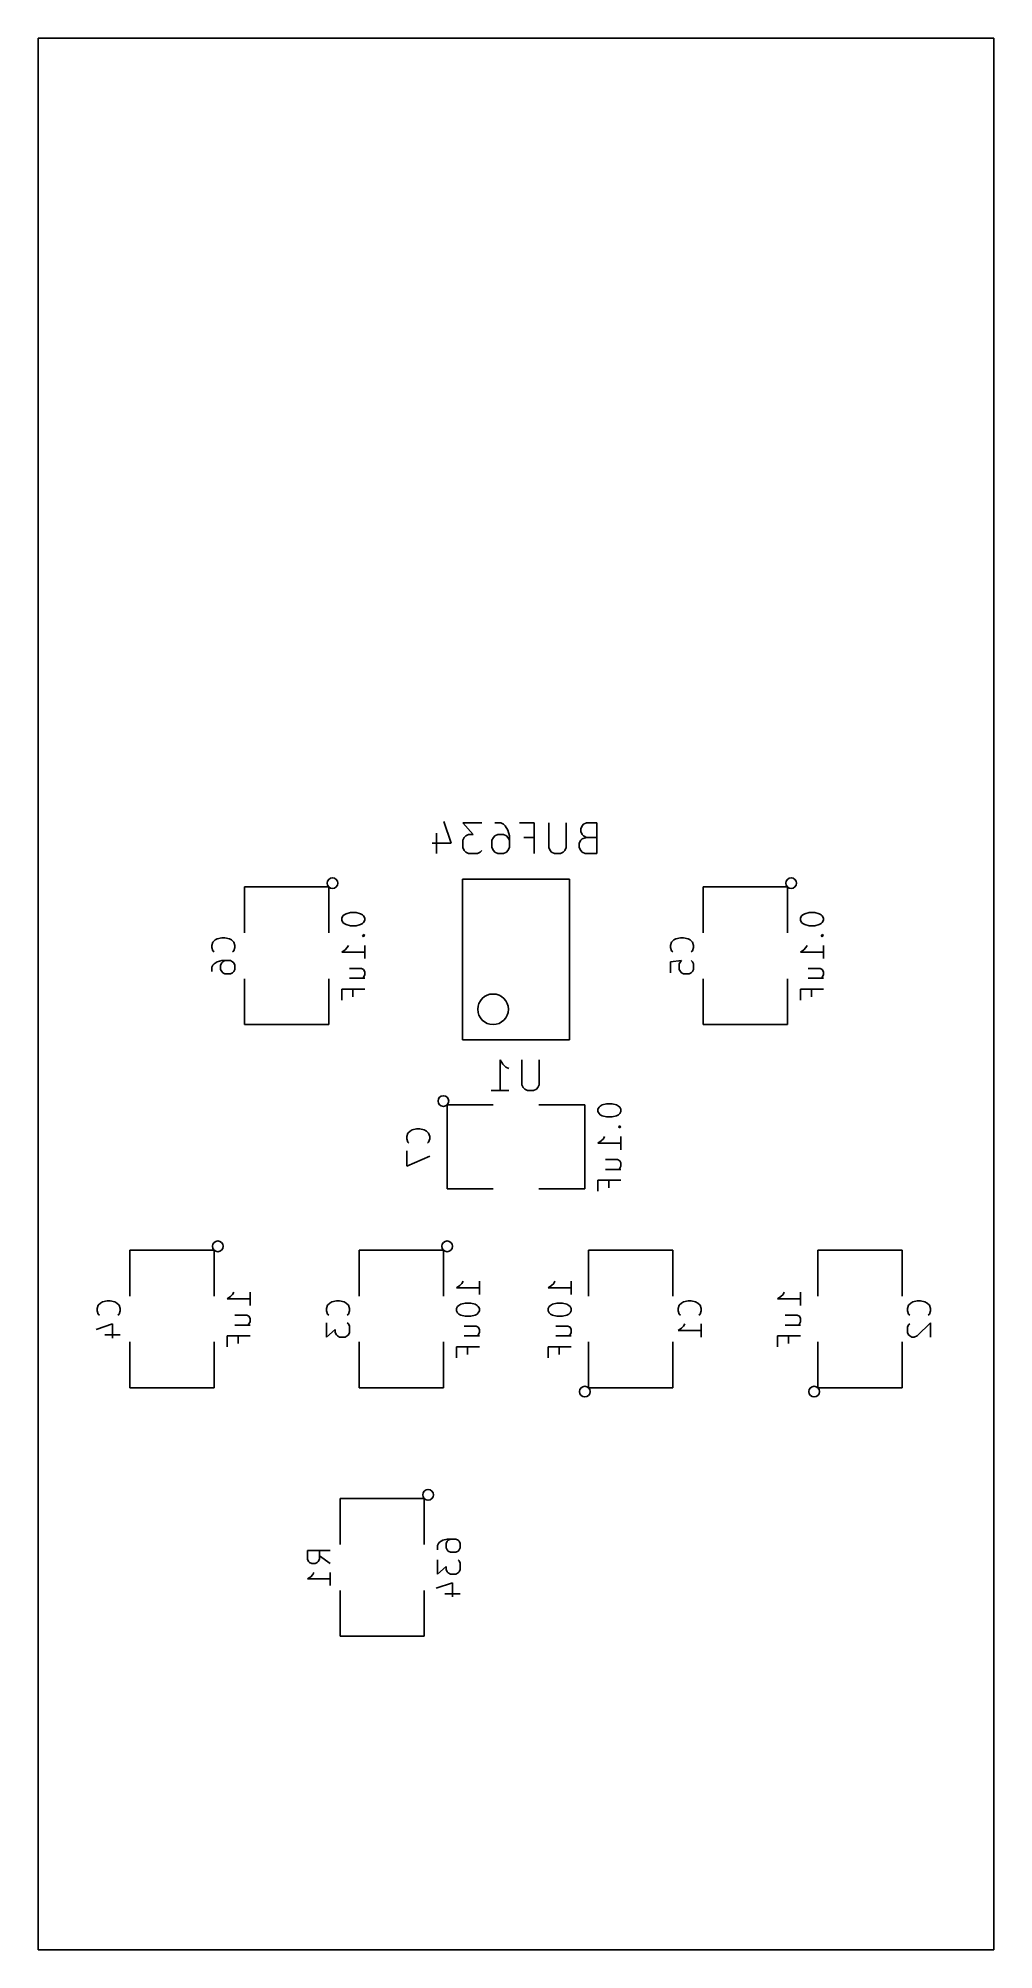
# Model space of a CAD drawing. Header units: inches. Extents: x 0 to 1.25, y 0 to 2.5.
import ezdxf

# ---------------------------------------------------------------- set-up
doc = ezdxf.new("R2010")
doc.units = ezdxf.units.IN
doc.layers.add('BLACK', color=1, linetype='CONTINUOUS')

msp = doc.modelspace()

# ---------------------------------------------------------------- linework, layer by layer
at = {"layer": 'BLACK'}
for p, q in [((0, 2.5), (0, 0)), ((1.25, 2.5), (0, 2.5)), ((1.25, 0), (1.25, 2.5)), ((0.5307, 1.4757), (0.5402, 1.4471)), ((0.5211, 1.4605), (0.5211, 1.4338)), ((0.5802, 1.4738), (0.5554, 1.4738)), ((0.5554, 1.4738), (0.5688, 1.4586)), ((0.5573, 1.4548), (0.5554, 1.451)), ((0.5554, 1.451), (0.5554, 1.4414)), ((0.5592, 1.4567), (0.5573, 1.4548)), ((0.563, 1.4586), (0.5592, 1.4567)), ((0.5688, 1.4586), (0.563, 1.4586)), ((0.5935, 1.451), (0.5954, 1.4548)), ((0.5935, 1.4414), (0.5935, 1.451)), ((0.5954, 1.4548), (0.5973, 1.4567)), ((0.5973, 1.4738), (0.605, 1.4738)), ((0.5973, 1.4567), (0.6011, 1.4586)), ((0.6011, 1.4586), (0.6088, 1.4586)), ((0.605, 1.4738), (0.6088, 1.4719)), ((0.6088, 1.4719), (0.6107, 1.47)), ((0.6088, 1.4586), (0.6126, 1.4567)), ((0.6107, 1.47), (0.6145, 1.4643)), ((0.6126, 1.4567), (0.6145, 1.4548)), ((0.6145, 1.4643), (0.6164, 1.4567)), ((0.6145, 1.4548), (0.6164, 1.451)), ((0.6164, 1.4567), (0.6164, 1.4414)), ((0.6488, 1.4738), (0.6297, 1.4738)), ((0.6354, 1.4548), (0.6488, 1.4548)), ((0.6488, 1.4338), (0.6488, 1.4738)), ((0.6678, 1.4414), (0.6678, 1.4738)), ((0.6907, 1.4738), (0.6907, 1.4414)), ((0.7097, 1.451), (0.7078, 1.4471)), ((0.7116, 1.47), (0.7097, 1.4662)), ((0.7097, 1.4662), (0.7097, 1.4624)), ((0.7097, 1.4624), (0.7116, 1.4586)), ((0.7116, 1.4529), (0.7097, 1.451)), ((0.7135, 1.4719), (0.7116, 1.47)), ((0.7116, 1.4586), (0.7135, 1.4567)), ((0.7173, 1.4548), (0.7116, 1.4529)), ((0.7173, 1.4738), (0.7135, 1.4719)), ((0.7135, 1.4567), (0.7173, 1.4548)), ((0.7307, 1.4738), (0.7173, 1.4738)), ((0.7173, 1.4548), (0.7307, 1.4548)), ((0.7307, 1.4338), (0.7307, 1.4738)), ((0.5402, 1.4471), (0.5154, 1.4471)), ((0.5554, 1.4414), (0.5573, 1.4376)), ((0.5573, 1.4376), (0.5592, 1.4357)), ((0.5592, 1.4357), (0.563, 1.4338)), ((0.563, 1.4338), (0.5745, 1.4338)), ((0.5745, 1.4338), (0.5783, 1.4357)), ((0.5783, 1.4357), (0.5802, 1.4376)), ((0.5954, 1.4376), (0.5935, 1.4414)), ((0.5973, 1.4357), (0.5954, 1.4376)), ((0.6011, 1.4338), (0.5973, 1.4357)), ((0.6088, 1.4338), (0.6011, 1.4338)), ((0.6126, 1.4357), (0.6088, 1.4338)), ((0.6145, 1.4376), (0.6126, 1.4357)), ((0.6164, 1.4414), (0.6145, 1.4376)), ((0.6697, 1.4376), (0.6678, 1.4414)), ((0.6716, 1.4357), (0.6697, 1.4376)), ((0.6754, 1.4338), (0.6716, 1.4357)), ((0.6831, 1.4338), (0.6754, 1.4338)), ((0.6869, 1.4357), (0.6831, 1.4338)), ((0.6888, 1.4376), (0.6869, 1.4357)), ((0.6907, 1.4414), (0.6888, 1.4376)), ((0.7078, 1.4471), (0.7078, 1.4414)), ((0.7078, 1.4414), (0.7097, 1.4376)), ((0.7097, 1.4376), (0.7116, 1.4357)), ((0.7116, 1.4357), (0.7154, 1.4338)), ((0.7154, 1.4338), (0.7307, 1.4338)), ((0.555, 1.19), (0.555, 1.4)), ((0.555, 1.4), (0.695, 1.4)), ((0.695, 1.4), (0.695, 1.19)), ((0.27, 1.33), (0.27, 1.39)), ((0.27, 1.39), (0.38, 1.39)), ((0.38, 1.39), (0.38, 1.33)), ((0.87, 1.33), (0.87, 1.39)), ((0.87, 1.39), (0.98, 1.39)), ((0.98, 1.39), (0.98, 1.33)), ((0.3986, 1.3521), (0.3971, 1.3492)), ((0.4, 1.3535), (0.3986, 1.3521)), ((0.4029, 1.355), (0.4, 1.3535)), ((0.4086, 1.3564), (0.4029, 1.355)), ((0.4157, 1.3564), (0.4086, 1.3564)), ((0.4214, 1.355), (0.4157, 1.3564)), ((0.4243, 1.3535), (0.4214, 1.355)), ((0.4257, 1.3521), (0.4243, 1.3535)), ((0.4271, 1.3492), (0.4257, 1.3521)), ((0.9986, 1.3521), (0.9971, 1.3492)), ((1, 1.3535), (0.9986, 1.3521)), ((1.0029, 1.355), (1, 1.3535)), ((1.0086, 1.3564), (1.0029, 1.355)), ((1.0157, 1.3564), (1.0086, 1.3564)), ((1.0214, 1.355), (1.0157, 1.3564)), ((1.0243, 1.3535), (1.0214, 1.355)), ((1.0257, 1.3521), (1.0243, 1.3535)), ((1.0271, 1.3492), (1.0257, 1.3521)), ((0.3971, 1.3492), (0.3971, 1.3464)), ((0.3971, 1.3464), (0.3986, 1.3435)), ((0.3986, 1.3435), (0.4, 1.3421)), ((0.4, 1.3421), (0.4029, 1.3407)), ((0.4029, 1.3407), (0.4086, 1.3392)), ((0.4086, 1.3392), (0.4157, 1.3392)), ((0.4157, 1.3392), (0.4214, 1.3407)), ((0.4214, 1.3407), (0.4243, 1.3421)), ((0.4243, 1.3421), (0.4257, 1.3435)), ((0.4257, 1.3278), (0.4243, 1.3264)), ((0.4243, 1.3264), (0.4257, 1.3249)), ((0.4243, 1.3264), (0.4271, 1.3264)), ((0.4257, 1.3435), (0.4271, 1.3464)), ((0.4271, 1.3264), (0.4257, 1.3278)), ((0.4257, 1.3249), (0.4271, 1.3264)), ((0.4271, 1.3464), (0.4271, 1.3492)), ((0.9971, 1.3492), (0.9971, 1.3464)), ((0.9971, 1.3464), (0.9986, 1.3435)), ((0.9986, 1.3435), (1, 1.3421)), ((1, 1.3421), (1.0029, 1.3407)), ((1.0029, 1.3407), (1.0086, 1.3392)), ((1.0086, 1.3392), (1.0157, 1.3392)), ((1.0157, 1.3392), (1.0214, 1.3407)), ((1.0214, 1.3407), (1.0243, 1.3421)), ((1.0243, 1.3421), (1.0257, 1.3435)), ((1.0257, 1.3278), (1.0243, 1.3264)), ((1.0243, 1.3264), (1.0257, 1.3249)), ((1.0243, 1.3264), (1.0271, 1.3264)), ((1.0257, 1.3435), (1.0271, 1.3464)), ((1.0271, 1.3264), (1.0257, 1.3278)), ((1.0257, 1.3249), (1.0271, 1.3264)), ((1.0271, 1.3464), (1.0271, 1.3492)), ((0.2286, 1.3179), (0.2271, 1.3136)), ((0.2271, 1.3136), (0.2271, 1.3107)), ((0.2271, 1.3107), (0.2286, 1.3064)), ((0.2314, 1.3207), (0.2286, 1.3179)), ((0.2286, 1.3064), (0.23, 1.305)), ((0.2343, 1.3222), (0.2314, 1.3207)), ((0.24, 1.3236), (0.2343, 1.3222)), ((0.2443, 1.3236), (0.24, 1.3236)), ((0.25, 1.3222), (0.2443, 1.3236)), ((0.2529, 1.3207), (0.25, 1.3222)), ((0.2557, 1.3179), (0.2529, 1.3207)), ((0.2543, 1.305), (0.2557, 1.3064)), ((0.2571, 1.3136), (0.2557, 1.3179)), ((0.2557, 1.3064), (0.2571, 1.3107)), ((0.2571, 1.3107), (0.2571, 1.3136)), ((0.3971, 1.3049), (0.4014, 1.3078)), ((0.4271, 1.3049), (0.3971, 1.3049)), ((0.4014, 1.3078), (0.4043, 1.3106)), ((0.4043, 1.3106), (0.4057, 1.3135)), ((0.4271, 1.2963), (0.4271, 1.3135)), ((0.8286, 1.3179), (0.8271, 1.3136)), ((0.8271, 1.3136), (0.8271, 1.3107)), ((0.8271, 1.3107), (0.8286, 1.3064)), ((0.8314, 1.3207), (0.8286, 1.3179)), ((0.8286, 1.3064), (0.83, 1.305)), ((0.8343, 1.3222), (0.8314, 1.3207)), ((0.84, 1.3236), (0.8343, 1.3222)), ((0.8443, 1.3236), (0.84, 1.3236)), ((0.85, 1.3222), (0.8443, 1.3236)), ((0.8529, 1.3207), (0.85, 1.3222)), ((0.8557, 1.3179), (0.8529, 1.3207)), ((0.8543, 1.305), (0.8557, 1.3064)), ((0.8571, 1.3136), (0.8557, 1.3179)), ((0.8557, 1.3064), (0.8571, 1.3107)), ((0.8571, 1.3107), (0.8571, 1.3136)), ((0.9971, 1.3049), (1.0014, 1.3078)), ((1.0271, 1.3049), (0.9971, 1.3049)), ((1.0014, 1.3078), (1.0043, 1.3106)), ((1.0043, 1.3106), (1.0057, 1.3135)), ((1.0271, 1.2963), (1.0271, 1.3135)), ((0.2271, 1.285), (0.2286, 1.2879)), ((0.2271, 1.2793), (0.2271, 1.285)), ((0.2286, 1.2879), (0.23, 1.2893)), ((0.23, 1.2893), (0.2343, 1.2922)), ((0.2343, 1.2922), (0.24, 1.2936)), ((0.2386, 1.2879), (0.24, 1.2907)), ((0.2386, 1.2822), (0.2386, 1.2879)), ((0.24, 1.2793), (0.2386, 1.2822)), ((0.24, 1.2936), (0.2514, 1.2936)), ((0.24, 1.2907), (0.2414, 1.2922)), ((0.2414, 1.2779), (0.24, 1.2793)), ((0.2414, 1.2922), (0.2443, 1.2936)), ((0.2443, 1.2764), (0.2414, 1.2779)), ((0.2514, 1.2764), (0.2443, 1.2764)), ((0.2514, 1.2936), (0.2543, 1.2922)), ((0.2543, 1.2779), (0.2514, 1.2764)), ((0.2543, 1.2922), (0.2557, 1.2907)), ((0.2557, 1.2793), (0.2543, 1.2779)), ((0.2557, 1.2907), (0.2571, 1.2879)), ((0.2571, 1.2822), (0.2557, 1.2793)), ((0.2571, 1.2879), (0.2571, 1.2822)), ((0.4071, 1.2835), (0.4229, 1.2835)), ((0.4229, 1.2835), (0.4257, 1.282)), ((0.4257, 1.282), (0.4271, 1.2792)), ((0.4271, 1.2792), (0.4271, 1.2749)), ((0.8271, 1.2922), (0.8414, 1.2936)), ((0.8271, 1.2779), (0.8271, 1.2922)), ((0.84, 1.2922), (0.8386, 1.2893)), ((0.8386, 1.2893), (0.8386, 1.2822)), ((0.8386, 1.2822), (0.84, 1.2793)), ((0.8414, 1.2936), (0.84, 1.2922)), ((0.84, 1.2793), (0.8414, 1.2779)), ((0.8414, 1.2779), (0.8443, 1.2764)), ((0.8443, 1.2764), (0.8514, 1.2764)), ((0.8514, 1.2764), (0.8543, 1.2779)), ((0.8557, 1.2922), (0.8543, 1.2936)), ((0.8543, 1.2779), (0.8557, 1.2793)), ((0.8571, 1.2893), (0.8557, 1.2922)), ((0.8557, 1.2793), (0.8571, 1.2822)), ((0.8571, 1.2822), (0.8571, 1.2893)), ((1.0071, 1.2835), (1.0229, 1.2835)), ((1.0229, 1.2835), (1.0257, 1.282)), ((1.0257, 1.282), (1.0271, 1.2792)), ((1.0271, 1.2792), (1.0271, 1.2749)), ((0.27, 1.21), (0.27, 1.27)), ((0.38, 1.27), (0.38, 1.21)), ((0.4271, 1.2564), (0.3971, 1.2564)), ((0.3971, 1.2564), (0.3971, 1.2421)), ((0.4071, 1.2706), (0.4271, 1.2706)), ((0.4114, 1.2464), (0.4114, 1.2564)), ((0.4257, 1.272), (0.4243, 1.2706)), ((0.4271, 1.2749), (0.4257, 1.272)), ((0.87, 1.21), (0.87, 1.27)), ((0.98, 1.27), (0.98, 1.21)), ((1.0271, 1.2564), (0.9971, 1.2564)), ((0.9971, 1.2564), (0.9971, 1.2421)), ((1.0071, 1.2706), (1.0271, 1.2706)), ((1.0114, 1.2464), (1.0114, 1.2564)), ((1.0257, 1.272), (1.0243, 1.2706)), ((1.0271, 1.2749), (1.0257, 1.272)), ((0.38, 1.21), (0.27, 1.21)), ((0.98, 1.21), (0.87, 1.21)), ((0.695, 1.19), (0.555, 1.19)), ((0.6041, 1.1238), (0.6041, 1.1638)), ((0.6041, 1.1638), (0.6079, 1.1581)), ((0.6079, 1.1581), (0.6117, 1.1543)), ((0.6117, 1.1543), (0.6155, 1.1524)), ((0.6326, 1.1314), (0.6326, 1.1638)), ((0.6555, 1.1638), (0.6555, 1.1314)), ((0.6345, 1.1276), (0.6326, 1.1314)), ((0.6364, 1.1257), (0.6345, 1.1276)), ((0.6402, 1.1238), (0.6364, 1.1257)), ((0.6517, 1.1257), (0.6479, 1.1238)), ((0.6536, 1.1276), (0.6517, 1.1257)), ((0.6555, 1.1314), (0.6536, 1.1276)), ((0.535, 0.995), (0.535, 1.105)), ((0.535, 1.105), (0.595, 1.105)), ((0.5926, 1.1238), (0.6155, 1.1238)), ((0.6479, 1.1238), (0.6402, 1.1238)), ((0.655, 1.105), (0.715, 1.105)), ((0.715, 1.105), (0.715, 0.995)), ((0.7336, 1.1021), (0.7321, 1.0992)), ((0.735, 1.1035), (0.7336, 1.1021)), ((0.7379, 1.105), (0.735, 1.1035)), ((0.7436, 1.1064), (0.7379, 1.105)), ((0.7507, 1.1064), (0.7436, 1.1064)), ((0.7564, 1.105), (0.7507, 1.1064)), ((0.7593, 1.1035), (0.7564, 1.105)), ((0.7607, 1.1021), (0.7593, 1.1035)), ((0.7621, 1.0992), (0.7607, 1.1021)), ((0.7321, 1.0992), (0.7321, 1.0964)), ((0.7321, 1.0964), (0.7336, 1.0935)), ((0.7336, 1.0935), (0.735, 1.0921)), ((0.735, 1.0921), (0.7379, 1.0907)), ((0.7379, 1.0907), (0.7436, 1.0892)), ((0.7436, 1.0892), (0.7507, 1.0892)), ((0.7507, 1.0892), (0.7564, 1.0907)), ((0.7564, 1.0907), (0.7593, 1.0921)), ((0.7593, 1.0921), (0.7607, 1.0935)), ((0.7607, 1.0778), (0.7593, 1.0764)), ((0.7593, 1.0764), (0.7607, 1.0749)), ((0.7593, 1.0764), (0.7621, 1.0764)), ((0.7607, 1.0935), (0.7621, 1.0964)), ((0.7621, 1.0764), (0.7607, 1.0778)), ((0.7607, 1.0749), (0.7621, 1.0764)), ((0.7621, 1.0964), (0.7621, 1.0992)), ((0.4836, 1.0679), (0.4821, 1.0636)), ((0.4821, 1.0636), (0.4821, 1.0607)), ((0.4821, 1.0607), (0.4836, 1.0564)), ((0.4864, 1.0707), (0.4836, 1.0679)), ((0.4836, 1.0564), (0.485, 1.055)), ((0.4893, 1.0722), (0.4864, 1.0707)), ((0.495, 1.0736), (0.4893, 1.0722)), ((0.4993, 1.0736), (0.495, 1.0736)), ((0.505, 1.0722), (0.4993, 1.0736)), ((0.5079, 1.0707), (0.505, 1.0722)), ((0.5107, 1.0679), (0.5079, 1.0707)), ((0.5093, 1.055), (0.5107, 1.0564)), ((0.5121, 1.0636), (0.5107, 1.0679)), ((0.5107, 1.0564), (0.5121, 1.0607)), ((0.5121, 1.0607), (0.5121, 1.0636)), ((0.7321, 1.0549), (0.7364, 1.0578)), ((0.7621, 1.0549), (0.7321, 1.0549)), ((0.7364, 1.0578), (0.7393, 1.0606)), ((0.7393, 1.0606), (0.7407, 1.0635)), ((0.7621, 1.0463), (0.7621, 1.0635)), ((0.4821, 1.045), (0.4821, 1.025)), ((0.4821, 1.025), (0.5121, 1.0379)), ((0.7421, 1.0335), (0.7579, 1.0335)), ((0.7579, 1.0335), (0.7607, 1.032)), ((0.7607, 1.032), (0.7621, 1.0292)), ((0.7621, 1.0292), (0.7621, 1.0249)), ((0.7621, 1.0064), (0.7321, 1.0064)), ((0.7321, 1.0064), (0.7321, 0.9921)), ((0.7421, 1.0206), (0.7621, 1.0206)), ((0.7464, 0.9964), (0.7464, 1.0064)), ((0.7607, 1.022), (0.7593, 1.0206)), ((0.7621, 1.0249), (0.7607, 1.022)), ((0.595, 0.995), (0.535, 0.995)), ((0.715, 0.995), (0.655, 0.995)), ((0.12, 0.855), (0.12, 0.915)), ((0.12, 0.915), (0.23, 0.915)), ((0.23, 0.915), (0.23, 0.855)), ((0.42, 0.855), (0.42, 0.915)), ((0.42, 0.915), (0.53, 0.915)), ((0.53, 0.915), (0.53, 0.855)), ((0.72, 0.855), (0.72, 0.915)), ((0.72, 0.915), (0.83, 0.915)), ((0.83, 0.915), (0.83, 0.855)), ((1.02, 0.855), (1.02, 0.915)), ((1.02, 0.915), (1.13, 0.915)), ((1.13, 0.915), (1.13, 0.855)), ((0.2471, 0.8514), (0.2514, 0.8543)), ((0.2771, 0.8514), (0.2471, 0.8514)), ((0.2514, 0.8543), (0.2543, 0.8571)), ((0.2543, 0.8571), (0.2557, 0.86)), ((0.2771, 0.8428), (0.2771, 0.86)), ((0.5471, 0.8657), (0.5514, 0.8686)), ((0.5771, 0.8657), (0.5471, 0.8657)), ((0.5514, 0.8686), (0.5543, 0.8714)), ((0.5543, 0.8714), (0.5557, 0.8743)), ((0.5771, 0.8571), (0.5771, 0.8743)), ((0.6671, 0.8657), (0.6714, 0.8686)), ((0.6971, 0.8657), (0.6671, 0.8657)), ((0.6714, 0.8686), (0.6743, 0.8714)), ((0.6743, 0.8714), (0.6757, 0.8743)), ((0.6971, 0.8571), (0.6971, 0.8743)), ((0.9671, 0.8514), (0.9714, 0.8543)), ((0.9971, 0.8514), (0.9671, 0.8514)), ((0.9714, 0.8543), (0.9743, 0.8571)), ((0.9743, 0.8571), (0.9757, 0.86)), ((0.9971, 0.8428), (0.9971, 0.86)), ((0.0786, 0.8429), (0.0771, 0.8386)), ((0.0771, 0.8386), (0.0771, 0.8357)), ((0.0771, 0.8357), (0.0786, 0.8314)), ((0.0814, 0.8457), (0.0786, 0.8429)), ((0.0786, 0.8314), (0.08, 0.83)), ((0.0843, 0.8472), (0.0814, 0.8457)), ((0.09, 0.8486), (0.0843, 0.8472)), ((0.0943, 0.8486), (0.09, 0.8486)), ((0.1, 0.8472), (0.0943, 0.8486)), ((0.1029, 0.8457), (0.1, 0.8472)), ((0.1057, 0.8429), (0.1029, 0.8457)), ((0.1043, 0.83), (0.1057, 0.8314)), ((0.1071, 0.8386), (0.1057, 0.8429)), ((0.1057, 0.8314), (0.1071, 0.8357)), ((0.1071, 0.8357), (0.1071, 0.8386)), ((0.2571, 0.83), (0.2729, 0.83)), ((0.2729, 0.83), (0.2757, 0.8285)), ((0.2757, 0.8285), (0.2771, 0.8257)), ((0.2771, 0.8257), (0.2771, 0.8214)), ((0.3786, 0.8429), (0.3771, 0.8386)), ((0.3771, 0.8386), (0.3771, 0.8357)), ((0.3771, 0.8357), (0.3786, 0.8314)), ((0.3814, 0.8457), (0.3786, 0.8429)), ((0.3786, 0.8314), (0.38, 0.83)), ((0.3843, 0.8472), (0.3814, 0.8457)), ((0.39, 0.8486), (0.3843, 0.8472)), ((0.3943, 0.8486), (0.39, 0.8486)), ((0.4, 0.8472), (0.3943, 0.8486)), ((0.4029, 0.8457), (0.4, 0.8472)), ((0.4057, 0.8429), (0.4029, 0.8457)), ((0.4043, 0.83), (0.4057, 0.8314)), ((0.4071, 0.8386), (0.4057, 0.8429)), ((0.4057, 0.8314), (0.4071, 0.8357)), ((0.4071, 0.8357), (0.4071, 0.8386)), ((0.5486, 0.8414), (0.5471, 0.8385)), ((0.5471, 0.8385), (0.5471, 0.8357)), ((0.5471, 0.8357), (0.5486, 0.8328)), ((0.55, 0.8428), (0.5486, 0.8414)), ((0.5486, 0.8328), (0.55, 0.8314)), ((0.5529, 0.8443), (0.55, 0.8428)), ((0.55, 0.8314), (0.5529, 0.83)), ((0.5586, 0.8457), (0.5529, 0.8443)), ((0.5529, 0.83), (0.5586, 0.8285)), ((0.5657, 0.8457), (0.5586, 0.8457)), ((0.5586, 0.8285), (0.5657, 0.8285)), ((0.5714, 0.8443), (0.5657, 0.8457)), ((0.5657, 0.8285), (0.5714, 0.83)), ((0.5743, 0.8428), (0.5714, 0.8443)), ((0.5714, 0.83), (0.5743, 0.8314)), ((0.5757, 0.8414), (0.5743, 0.8428)), ((0.5743, 0.8314), (0.5757, 0.8328)), ((0.5771, 0.8385), (0.5757, 0.8414)), ((0.5757, 0.8328), (0.5771, 0.8357)), ((0.5771, 0.8357), (0.5771, 0.8385)), ((0.6686, 0.8414), (0.6671, 0.8385)), ((0.6671, 0.8385), (0.6671, 0.8357)), ((0.6671, 0.8357), (0.6686, 0.8328)), ((0.67, 0.8428), (0.6686, 0.8414)), ((0.6686, 0.8328), (0.67, 0.8314)), ((0.6729, 0.8443), (0.67, 0.8428)), ((0.67, 0.8314), (0.6729, 0.83)), ((0.6786, 0.8457), (0.6729, 0.8443)), ((0.6729, 0.83), (0.6786, 0.8285)), ((0.6857, 0.8457), (0.6786, 0.8457)), ((0.6786, 0.8285), (0.6857, 0.8285)), ((0.6914, 0.8443), (0.6857, 0.8457)), ((0.6857, 0.8285), (0.6914, 0.83)), ((0.6943, 0.8428), (0.6914, 0.8443)), ((0.6914, 0.83), (0.6943, 0.8314)), ((0.6957, 0.8414), (0.6943, 0.8428)), ((0.6943, 0.8314), (0.6957, 0.8328)), ((0.6971, 0.8385), (0.6957, 0.8414)), ((0.6957, 0.8328), (0.6971, 0.8357)), ((0.6971, 0.8357), (0.6971, 0.8385)), ((0.8386, 0.8429), (0.8371, 0.8386)), ((0.8371, 0.8386), (0.8371, 0.8357)), ((0.8371, 0.8357), (0.8386, 0.8314)), ((0.8414, 0.8457), (0.8386, 0.8429)), ((0.8386, 0.8314), (0.84, 0.83)), ((0.8443, 0.8472), (0.8414, 0.8457)), ((0.85, 0.8486), (0.8443, 0.8472)), ((0.8543, 0.8486), (0.85, 0.8486)), ((0.86, 0.8472), (0.8543, 0.8486)), ((0.8629, 0.8457), (0.86, 0.8472)), ((0.8657, 0.8429), (0.8629, 0.8457)), ((0.8643, 0.83), (0.8657, 0.8314)), ((0.8671, 0.8386), (0.8657, 0.8429)), ((0.8657, 0.8314), (0.8671, 0.8357)), ((0.8671, 0.8357), (0.8671, 0.8386)), ((0.9771, 0.83), (0.9929, 0.83)), ((0.9929, 0.83), (0.9957, 0.8285)), ((0.9957, 0.8285), (0.9971, 0.8257)), ((0.9971, 0.8257), (0.9971, 0.8214)), ((1.1386, 0.8429), (1.1371, 0.8386)), ((1.1371, 0.8386), (1.1371, 0.8357)), ((1.1371, 0.8357), (1.1386, 0.8314)), ((1.1414, 0.8457), (1.1386, 0.8429)), ((1.1386, 0.8314), (1.14, 0.83)), ((1.1443, 0.8472), (1.1414, 0.8457)), ((1.15, 0.8486), (1.1443, 0.8472)), ((1.1543, 0.8486), (1.15, 0.8486)), ((1.16, 0.8472), (1.1543, 0.8486)), ((1.1629, 0.8457), (1.16, 0.8472)), ((1.1657, 0.8429), (1.1629, 0.8457)), ((1.1643, 0.83), (1.1657, 0.8314)), ((1.1671, 0.8386), (1.1657, 0.8429)), ((1.1657, 0.8314), (1.1671, 0.8357)), ((1.1671, 0.8357), (1.1671, 0.8386)), ((0.0757, 0.8114), (0.0971, 0.8186)), ((0.0871, 0.8043), (0.1071, 0.8043)), ((0.0971, 0.8186), (0.0971, 0.8)), ((0.2771, 0.8029), (0.2471, 0.8029)), ((0.2471, 0.8029), (0.2471, 0.7886)), ((0.2571, 0.8171), (0.2771, 0.8171)), ((0.2614, 0.7929), (0.2614, 0.8029)), ((0.2757, 0.8185), (0.2743, 0.8171)), ((0.2771, 0.8214), (0.2757, 0.8185)), ((0.3771, 0.82), (0.3771, 0.8014)), ((0.3771, 0.8014), (0.3886, 0.8114)), ((0.3886, 0.8114), (0.3886, 0.8072)), ((0.3886, 0.8072), (0.39, 0.8043)), ((0.39, 0.8043), (0.3914, 0.8029)), ((0.3914, 0.8029), (0.3943, 0.8014)), ((0.3943, 0.8014), (0.4014, 0.8014)), ((0.4014, 0.8014), (0.4043, 0.8029)), ((0.4057, 0.8186), (0.4043, 0.82)), ((0.4043, 0.8029), (0.4057, 0.8043)), ((0.4071, 0.8157), (0.4057, 0.8186)), ((0.4057, 0.8043), (0.4071, 0.8072)), ((0.4071, 0.8072), (0.4071, 0.8157)), ((0.5571, 0.8157), (0.5729, 0.8157)), ((0.5571, 0.8028), (0.5771, 0.8028)), ((0.5729, 0.8157), (0.5757, 0.8142)), ((0.5757, 0.8042), (0.5743, 0.8028)), ((0.5757, 0.8142), (0.5771, 0.8114)), ((0.5771, 0.8071), (0.5757, 0.8042)), ((0.5771, 0.8114), (0.5771, 0.8071)), ((0.6771, 0.8157), (0.6929, 0.8157)), ((0.6771, 0.8028), (0.6971, 0.8028)), ((0.6929, 0.8157), (0.6957, 0.8142)), ((0.6957, 0.8042), (0.6943, 0.8028)), ((0.6957, 0.8142), (0.6971, 0.8114)), ((0.6971, 0.8071), (0.6957, 0.8042)), ((0.6971, 0.8114), (0.6971, 0.8071)), ((0.8371, 0.81), (0.8414, 0.8129)), ((0.8671, 0.81), (0.8371, 0.81)), ((0.8414, 0.8129), (0.8443, 0.8157)), ((0.8443, 0.8157), (0.8457, 0.8186)), ((0.8671, 0.8014), (0.8671, 0.8186)), ((0.9971, 0.8029), (0.9671, 0.8029)), ((0.9671, 0.8029), (0.9671, 0.7886)), ((0.9771, 0.8171), (0.9971, 0.8171)), ((0.9814, 0.7929), (0.9814, 0.8029)), ((0.9957, 0.8185), (0.9943, 0.8171)), ((0.9971, 0.8214), (0.9957, 0.8185)), ((1.1386, 0.8172), (1.1371, 0.8143)), ((1.1371, 0.8143), (1.1371, 0.8072)), ((1.1371, 0.8072), (1.1386, 0.8043)), ((1.14, 0.8186), (1.1386, 0.8172)), ((1.1386, 0.8043), (1.14, 0.8029)), ((1.14, 0.8029), (1.1429, 0.8014)), ((1.1429, 0.8014), (1.1457, 0.8014)), ((1.1457, 0.8014), (1.15, 0.8029)), ((1.15, 0.8029), (1.1671, 0.82)), ((1.1671, 0.82), (1.1671, 0.8014)), ((0.12, 0.735), (0.12, 0.795)), ((0.23, 0.795), (0.23, 0.735)), ((0.42, 0.735), (0.42, 0.795)), ((0.53, 0.795), (0.53, 0.735)), ((0.5771, 0.7886), (0.5471, 0.7886)), ((0.5471, 0.7886), (0.5471, 0.7743)), ((0.5614, 0.7786), (0.5614, 0.7886)), ((0.6971, 0.7886), (0.6671, 0.7886)), ((0.6671, 0.7886), (0.6671, 0.7743)), ((0.6814, 0.7786), (0.6814, 0.7886)), ((0.72, 0.735), (0.72, 0.795)), ((0.83, 0.795), (0.83, 0.735)), ((1.02, 0.735), (1.02, 0.795)), ((1.13, 0.795), (1.13, 0.735)), ((0.23, 0.735), (0.12, 0.735)), ((0.53, 0.735), (0.42, 0.735)), ((0.83, 0.735), (0.72, 0.735)), ((1.13, 0.735), (1.02, 0.735)), ((0.395, 0.53), (0.395, 0.59)), ((0.395, 0.59), (0.505, 0.59)), ((0.505, 0.59), (0.505, 0.53)), ((0.5221, 0.5286), (0.5236, 0.5315)), ((0.5221, 0.5229), (0.5221, 0.5286)), ((0.5236, 0.5315), (0.525, 0.5329)), ((0.525, 0.5329), (0.5293, 0.5358)), ((0.5293, 0.5358), (0.535, 0.5372)), ((0.5336, 0.5315), (0.535, 0.5343)), ((0.5336, 0.5258), (0.5336, 0.5315)), ((0.535, 0.5229), (0.5336, 0.5258)), ((0.535, 0.5372), (0.5464, 0.5372)), ((0.535, 0.5343), (0.5364, 0.5358)), ((0.5364, 0.5358), (0.5393, 0.5372)), ((0.5464, 0.5372), (0.5493, 0.5358)), ((0.5493, 0.5358), (0.5507, 0.5343)), ((0.5507, 0.5343), (0.5521, 0.5315)), ((0.5521, 0.5258), (0.5507, 0.5229)), ((0.5521, 0.5315), (0.5521, 0.5258)), ((0.3821, 0.5222), (0.3521, 0.5222)), ((0.3521, 0.5222), (0.3521, 0.5107)), ((0.3521, 0.5107), (0.3536, 0.5079)), ((0.3536, 0.5079), (0.355, 0.5064)), ((0.355, 0.5064), (0.3579, 0.505)), ((0.3579, 0.505), (0.3621, 0.505)), ((0.3621, 0.505), (0.365, 0.5064)), ((0.365, 0.5064), (0.3664, 0.5079)), ((0.3664, 0.5079), (0.3679, 0.5107)), ((0.3679, 0.5107), (0.3679, 0.5222)), ((0.3821, 0.505), (0.3679, 0.515)), ((0.5221, 0.51), (0.5221, 0.4914)), ((0.5221, 0.4914), (0.5336, 0.5014)), ((0.5336, 0.5014), (0.5336, 0.4972)), ((0.5364, 0.5215), (0.535, 0.5229)), ((0.5393, 0.52), (0.5364, 0.5215)), ((0.5464, 0.52), (0.5393, 0.52)), ((0.5493, 0.5215), (0.5464, 0.52)), ((0.5507, 0.5229), (0.5493, 0.5215)), ((0.5507, 0.5086), (0.5493, 0.51)), ((0.5521, 0.5057), (0.5507, 0.5086)), ((0.5521, 0.4972), (0.5521, 0.5057)), ((0.3521, 0.485), (0.3564, 0.4879)), ((0.3821, 0.485), (0.3521, 0.485)), ((0.3564, 0.4879), (0.3593, 0.4907)), ((0.3593, 0.4907), (0.3607, 0.4936)), ((0.3821, 0.4764), (0.3821, 0.4936)), ((0.5207, 0.4728), (0.5421, 0.48)), ((0.5336, 0.4972), (0.535, 0.4943)), ((0.535, 0.4943), (0.5364, 0.4929)), ((0.5364, 0.4929), (0.5393, 0.4914)), ((0.5393, 0.4914), (0.5464, 0.4914)), ((0.5421, 0.48), (0.5421, 0.4614)), ((0.5464, 0.4914), (0.5493, 0.4929)), ((0.5493, 0.4929), (0.5507, 0.4943)), ((0.5507, 0.4943), (0.5521, 0.4972)), ((0.395, 0.41), (0.395, 0.47)), ((0.505, 0.47), (0.505, 0.41)), ((0.5321, 0.4657), (0.5521, 0.4657)), ((0.505, 0.41), (0.395, 0.41)), ((0, 0), (1.25, 0))]:
    msp.add_line(p, q, dxfattribs=at)
for centre, radius in [((0.385, 1.395), 0.007), ((0.985, 1.395), 0.007), ((0.595, 1.23), 0.02), ((0.53, 1.11), 0.007), ((0.235, 0.92), 0.007), ((0.535, 0.92), 0.007), ((0.715, 0.73), 0.007), ((1.015, 0.73), 0.007), ((0.51, 0.595), 0.007)]:
    msp.add_circle(centre, radius, dxfattribs=at)

doc.saveas('drawing.dxf')
